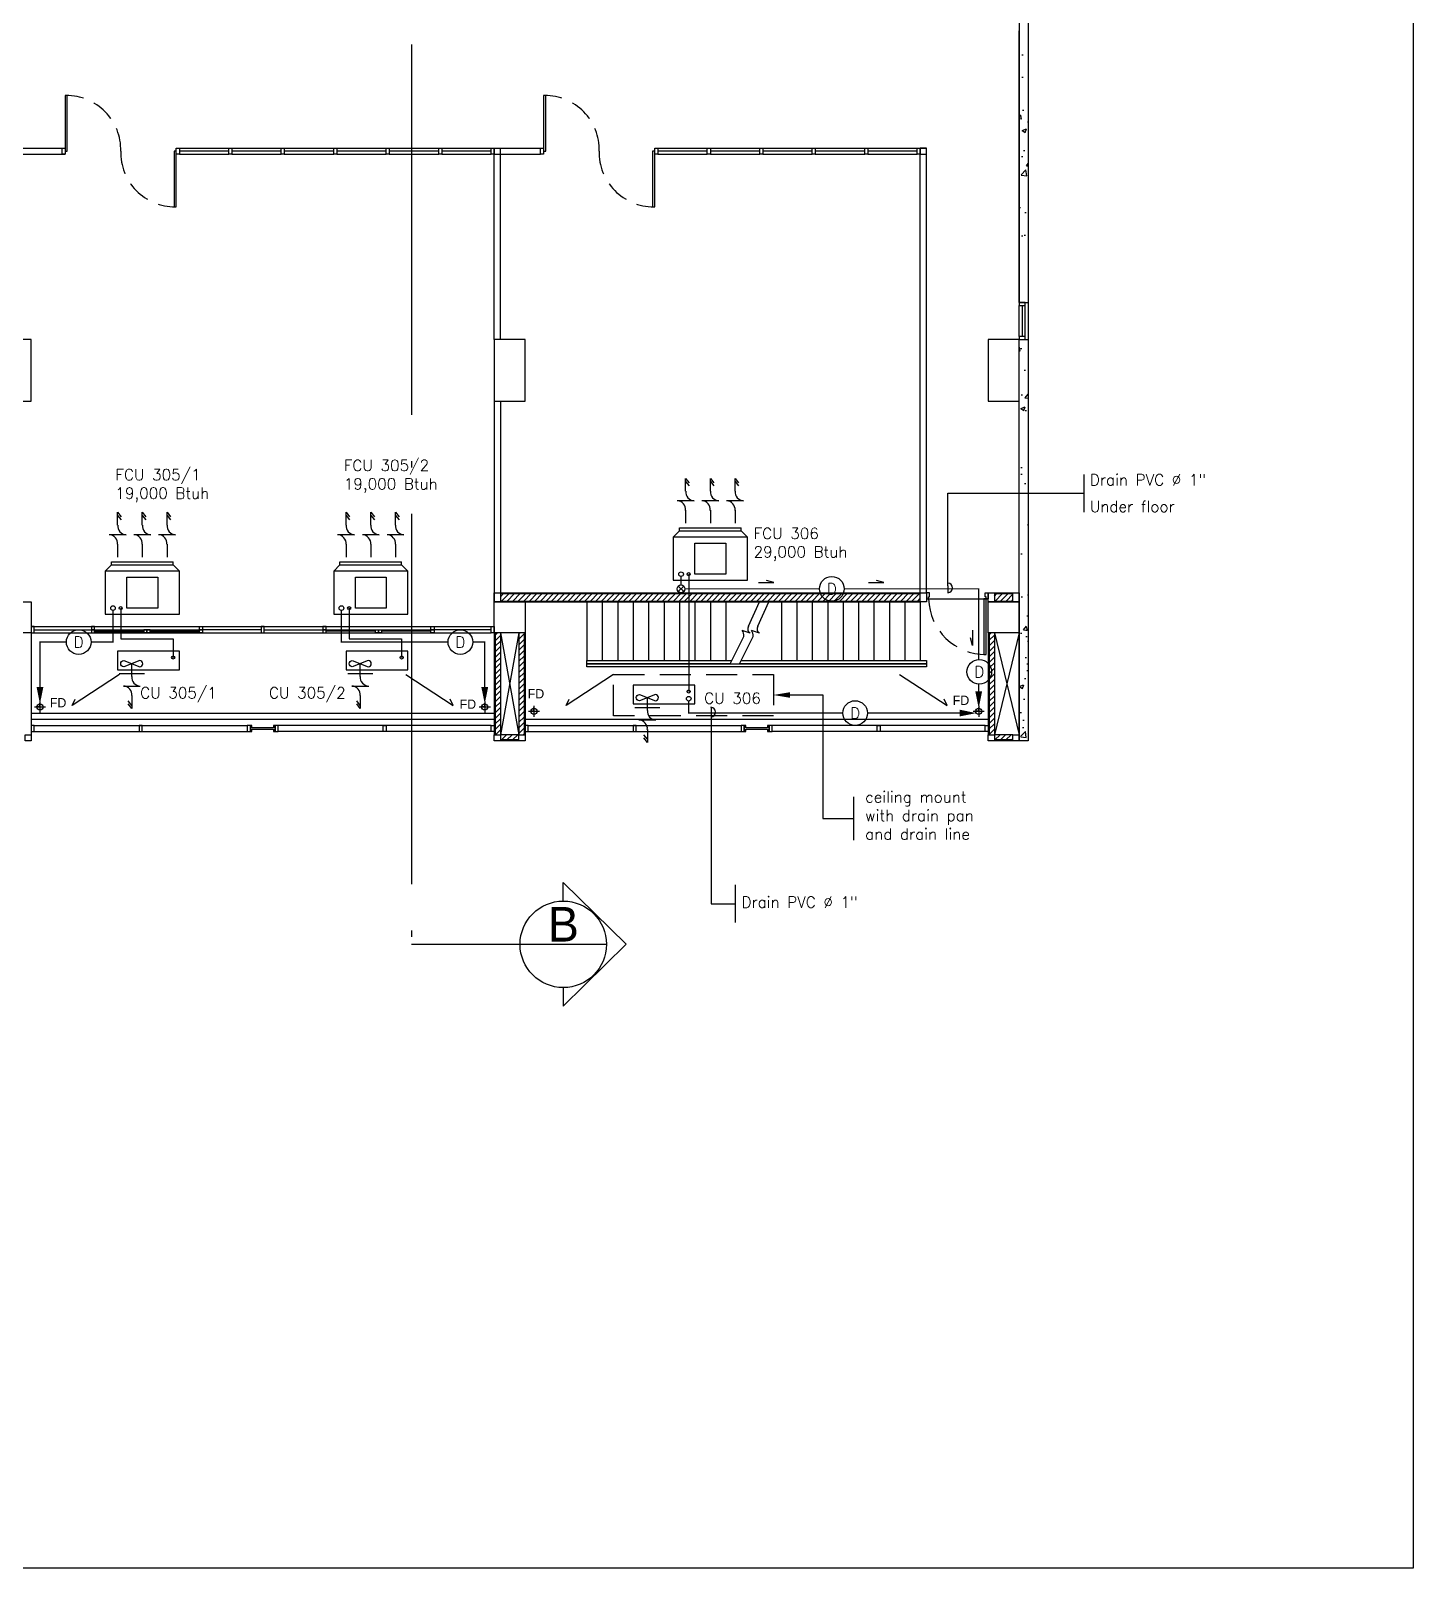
# Model space of a CAD drawing. Header units: millimetres. Extents: x -398 to 816, y -1 to 208.
# Drawn here: x 429.16 to 451.55, y 0 to 24.9 of the extents above; entities that cross this region are included whole.
import ezdxf
from ezdxf.enums import TextEntityAlignment as Align

# ---------------------------------------------------------------- set-up
doc = ezdxf.new("R2010")
doc.units = ezdxf.units.MM
doc.linetypes.add('ACAD_ISO04W100', pattern=[30, 24, -3, 0, -3])
doc.linetypes.add('DASHED', pattern=[0.75, 0.5, -0.25])
for name, color, linetype in [('AA_Column', 5, 'Continuous'), ('AA_Door', 3, 'Continuous'), ('AA_FD', 6, 'Continuous'), ('AA_Floor', 31, 'Continuous'), ('AA_Hatch', 8, 'Continuous'), ('AA_Wall', 1, 'Continuous'), ('AA_Window', 4, 'Continuous'), ('AC DRAIN', 240, 'Continuous'), ('AC FCU', 221, 'Continuous'), ('AC LINE', 171, 'Continuous')]:
    doc.layers.add(name, color=color, linetype=linetype)
doc.styles.add('Romans', font='romans.shx')
doc.styles.add('style2', font='vit-s.shx', dxfattribs={"height": 3.2})
pattern_1 = [(45, (-498.769, -475.90679), (-0.0449012806, 0.0449012806), [])]

# ---------------------------------------------------------------- blocks, each defined once
blk = doc.blocks.new('door_90')
at = {"layer": 'AA_Door', "color": 9}
blk.add_lwpolyline([(0.07, 0.1), (0.07, 1), (0.035, 1), (0.035, 0.1)], close=True, dxfattribs=at)
for points in [[(0, 0), (0, 0.1), (0.035, 0.1), (0.035, 0.065), (0.05, 0.065), (0.05, 0), (0, 0)], [(1, 0), (1, 0.1), (0.965, 0.1), (0.965, 0.065), (0.95, 0.065), (0.95, 0), (1, 0)]]:
    blk.add_lwpolyline(points, dxfattribs=at)
at = {"layer": 'AA_Door', "color": 9, "linetype": 'DASHED', "ltscale": 0.75}
blk.add_arc((0.043, 0.077), 0.923, 1.5795, 90.5293, dxfattribs=at)
blk = doc.blocks.new('door_180s')
at = {"layer": 'AA_Door', "color": 9}
for points in [[(-0.1, 1.9), (0, 1.9), (0, 1.85), (-0.1, 1.85)], [(-0.05, 1.815), (0.85, 1.815), (0.85, 1.85), (-0.05, 1.85)], [(-0.05, 0.085), (-0.95, 0.085), (-0.95, 0.05), (-0.05, 0.05)], [(-0.1, 0.05), (0, 0.05), (0, 0), (-0.1, 0)]]:
    blk.add_lwpolyline(points, close=True, dxfattribs=at)
at = {"layer": 'AA_Door', "color": 9, "linetype": 'DASHED', "ltscale": 0.75}
for centre, start, end in [((-0.027, 1.826), 268.4655, 0.5022), ((-0.073, 0.074), 88.4655, 180.5022)]:
    blk.add_arc(centre, 0.877, start, end, dxfattribs=at)
blk = doc.blocks.new('AC')
at = {"layer": 'AC FCU', "color": 8}
for p, q in [((-0.4, 1.651), (-0.342, 1.578)), ((-0.4, 1.444), (-0.4, 1.651)), ((-0.4, 1.601), (-0.342, 1.528)), ((0, 1.444), (0, 1.651)), ((0, 1.651), (0.058, 1.578)), ((0, 1.601), (0.058, 1.528)), ((0.4, 1.651), (0.458, 1.578)), ((0.4, 1.444), (0.4, 1.651)), ((0.4, 1.601), (0.458, 1.528)), ((-0.264, 1.289), (-0.536, 1.289)), ((0.136, 1.289), (-0.136, 1.289)), ((0.536, 1.289), (0.264, 1.289)), ((-0.4, 1.134), (-0.4, 0.926)), ((0, 1.134), (0, 0.926)), ((0.4, 1.134), (0.4, 0.926))]:
    blk.add_line(p, q, dxfattribs=at)
at = {"layer": 'AC FCU'}
for p, q in [((-0.5, 0.8), (-0.6, 0.7)), ((-0.5, 0.8), (-0.5, 0.85)), ((-0.5, 0.85), (0.5, 0.85)), ((-0.5, 0.8), (0.5, 0.8)), ((0.5, 0.8), (0.5, 0.85)), ((0.5, 0.8), (0.6, 0.7))]:
    blk.add_line(p, q, dxfattribs=at)
blk.add_lwpolyline([(-0.6, 0), (0.6, 0), (0.6, 0.7), (-0.6, 0.7)], close=True, dxfattribs=at)
at = {"layer": 'AC FCU', "color": 8}
blk.add_lwpolyline([(-0.25, 0.1), (-0.25, 0.6), (0.25, 0.6), (0.25, 0.1)], close=True, dxfattribs=at)
at = {"layer": 'AC FCU'}
blk.add_circle((-0.35, 0.1), 0.025, dxfattribs=at)
at = {"layer": 'AC FCU', "color": 8}
for centre, start, end in [((-0.54, 1.148), 353.9498, 88.5513), ((-0.26, 1.429), 173.9498, 268.5513), ((-0.14, 1.148), 353.9498, 88.5513), ((0.14, 1.429), 173.9498, 268.5513), ((0.26, 1.148), 353.9498, 88.5513), ((0.54, 1.429), 173.9498, 268.5513)]:
    blk.add_arc(centre, 0.14, start, end, dxfattribs=at)
blk = doc.blocks.new('ACC1')
at = {"layer": 'AC FCU'}
for p, q in [((0, 0.5), (-0.3, 0.5)), ((-0.3, 0.5), (-0.3, -0.5)), ((0, -0.5), (0, 0.5)), ((-0.3, -0.5), (0, -0.5))]:
    blk.add_line(p, q, dxfattribs=at)
at = {"layer": 'AC FCU', "color": 8}
for p, q in [((-0.925, 0.27), (-0.852, 0.328)), ((-0.718, 0.27), (-0.925, 0.27)), ((-0.875, 0.27), (-0.802, 0.328)), ((-0.562, 0.407), (-0.562, 0.134)), ((-0.407, 0.27), (-0.2, 0.27)), ((-0.36, 0.474), (-0.36, 0.067))]:
    blk.add_line(p, q, dxfattribs=at)
at = {"layer": 'AC FCU'}
blk.add_lwpolyline([(-0.25, 0.4, -1), (-0.15, 0.4), (-0.25, 0.141, 1), (-0.15, 0.141), (-0.25, 0.4)], format="xyb", dxfattribs=at)
blk.add_circle((-0.1, -0.4), 0.025, dxfattribs=at)
at = {"layer": 'AC FCU', "color": 8}
for centre, start, end in [((-0.703, 0.41), 263.9498, 358.5513), ((-0.422, 0.131), 83.9498, 178.5513)]:
    blk.add_arc(centre, 0.14, start, end, dxfattribs=at)
blk = doc.blocks.new('DOWN')
at = {"layer": 'AC DRAIN'}
for p, q in [((-0.044, -0.044), (0.044, 0.044)), ((0.044, -0.044), (-0.044, 0.044))]:
    blk.add_line(p, q, dxfattribs=at)
blk.add_circle((0, 0), 0.0625, dxfattribs=at)
blk = doc.blocks.new('POINT_Drain')
at = {"layer": 'Defpoints'}
blk.add_circle((0, 0), 0.2, dxfattribs=at)
at = {"layer": 'AC DRAIN', "insert": (0, 0), "char_height": 0.18, "width": 0.25231, "attachment_point": 5, "style": 'Romans'}
blk.add_mtext('D', dxfattribs=at)

msp = doc.modelspace()

# ---------------------------------------------------------------- hatches: boundary and pattern name
at = {"layer": 'AA_Hatch'}
h = msp.add_hatch(dxfattribs=at)
h.set_pattern_fill('AR-CONC', color=9, scale=0.004, style=0)
h.set_pattern_definition([(50, (-498.769, -475.9068), (0.72873868, -0.06375634), [0.0762, -0.8382]), (355, (-498.769, -475.9068), (-0.1409713, 0.76422657), [0.06096, -0.67056]), (100.451, (-498.7083, -475.9121), (0.58777, 0.70046675), [0.06476, -0.71236]), (46.1842, (-498.769, -475.7036), (1.0843162, -0.1681693), [0.1143, -1.2573]), (96.6356, (-498.6786, -475.7176), (0.9496169, 0.9897022), [0.09714, -1.06854]), (351.184, (-498.769, -475.7036), (0.9496184, 0.9897005), [0.09144, -1.00584]), (21, (-498.6674, -475.7544), (0.60645952, -0.40906207), [0.0762, -0.8382]), (326, (-498.6674, -475.7544), (0.2472081, 0.73675186), [0.06096, -0.67056]), (71.4514, (-498.61686, -475.7885), (0.85366596, 0.32769143), [0.06476, -0.71236]), (37.5, (-498.769, -475.9068), (0.01235441, 0.338220155), [0, -0.662432, 0, -0.68072, 0, -0.6731]), (7.5, (-498.769, -475.9068), (0.26727865, 0.4007223), [0, -0.388112, 0, -0.647192, 0, -0.25654]), (327.5, (-498.99557, -475.9068), (0.54236238, -0.022914976), [0, -0.254, 0, -0.79248, 0, -1.05156]), (317.5, (-499.09717, -475.9068), (0.59251673, 0.10170596), [0, -0.3302, 0, -0.526288, 0, -0.74676])])
h.paths.add_polyline_path([(445.316, 25.899), (445.166, 25.899), (445.166, 20.499), (445.316, 20.499)])
h.paths.add_polyline_path([(445.316, 20.099), (445.166, 20.099), (445.166, 13.399), (445.316, 13.399)])
h = msp.add_hatch(dxfattribs=at)
h.set_pattern_fill('ANSI31', color=9, scale=0.02, style=0)
h.set_pattern_definition(pattern_1)
h.paths.add_polyline_path([(443.566, 15.664), (443.566, 15.784), (436.766, 15.784), (436.766, 15.664)])
h.paths.add_polyline_path([(440.118, 14.681), (440.118, 15.736), (440.493, 15.736), (440.493, 14.681)], flags=9)
h = msp.add_hatch(dxfattribs=at)
h.set_pattern_fill('ANSI31', color=9, scale=0.02, style=0)
h.set_pattern_definition(pattern_1)
h.paths.add_polyline_path([(444.766, 15.784), (444.766, 15.664), (445.066, 15.664), (445.066, 15.784)])
h = msp.add_hatch(dxfattribs=at)
h.set_pattern_fill('ANSI31', color=9, scale=0.02, style=0)
h.set_pattern_definition(pattern_1)
h.paths.add_polyline_path([(436.766, 15.149), (436.681, 15.149), (436.681, 13.499), (436.766, 13.499)])
h.paths.add_polyline_path([(437.151, 15.149), (437.066, 15.149), (437.066, 13.499), (437.151, 13.499)])
h.paths.add_polyline_path([(437.066, 13.414), (437.066, 13.499), (436.766, 13.499), (436.766, 13.414)])
h = msp.add_hatch(dxfattribs=at)
h.set_pattern_fill('ANSI31', color=9, scale=0.02, style=0)
h.set_pattern_definition(pattern_1)
h.paths.add_polyline_path([(444.766, 15.149), (444.681, 15.149), (444.681, 13.499), (444.766, 13.499)])
h.paths.add_polyline_path([(444.766, 13.499), (444.766, 13.414), (445.066, 13.414), (445.066, 13.499)])

# ---------------------------------------------------------------- linework, layer by layer
at = {"layer": 'AA_Column', "color": 9}
for points in [[(428.666, 18.899), (429.166, 18.899), (429.166, 19.899), (428.666, 19.899)], [(436.666, 18.899), (437.166, 18.899), (437.166, 19.899), (436.666, 19.899)], [(444.666, 18.899), (445.166, 18.899), (445.166, 19.899), (444.666, 19.899)], [(428.666, 15.649), (429.166, 15.649), (429.166, 15.149), (428.666, 15.149)], [(436.666, 15.649), (437.166, 15.649), (437.166, 15.149), (436.666, 15.149)], [(444.666, 15.649), (445.166, 15.649), (445.166, 15.149), (444.666, 15.149)]]:
    msp.add_lwpolyline(points, close=True, dxfattribs=at)
at = {"layer": 'AA_FD', "color": 6}
for p, q in [((430.598, 14.476), (429.831, 13.972)), ((435.232, 14.476), (435.999, 13.972)), ((438.598, 14.476), (437.831, 13.972)), ((443.232, 14.476), (443.999, 13.972)), ((429.221, 13.949), (429.399, 13.949)), ((429.308, 13.949), (429.246, 13.949)), ((429.308, 14.035), (429.308, 13.857)), ((429.308, 13.949), (429.308, 14.01)), ((429.831, 13.972), (429.878, 14.073)), ((435.999, 13.972), (435.952, 14.073)), ((436.424, 13.949), (436.603, 13.949)), ((436.512, 13.949), (436.449, 13.949)), ((436.512, 14.035), (436.512, 13.857)), ((436.512, 13.949), (436.512, 14.01)), ((437.308, 13.965), (437.308, 13.787)), ((437.831, 13.972), (437.878, 14.073)), ((443.999, 13.972), (443.952, 14.073)), ((444.512, 13.965), (444.512, 13.787)), ((437.221, 13.879), (437.399, 13.879)), ((437.308, 13.879), (437.246, 13.879)), ((437.308, 13.879), (437.308, 13.94)), ((444.424, 13.879), (444.603, 13.879)), ((444.512, 13.879), (444.449, 13.879)), ((444.512, 13.879), (444.512, 13.94))]:
    msp.add_line(p, q, dxfattribs=at)
for centre in [(429.308, 13.949), (436.512, 13.949), (437.308, 13.879), (444.512, 13.879)]:
    msp.add_circle(centre, 0.05, dxfattribs=at)
at = {"layer": 'AA_Floor', "color": 9}
for p, q in [((443.666, 15.699), (444.666, 15.699)), ((438.166, 15.649), (438.166, 15.599)), ((438.166, 15.649), (438.166, 14.699)), ((438.416, 15.649), (438.416, 14.699)), ((438.666, 15.649), (438.666, 14.699)), ((438.916, 15.649), (438.916, 14.699)), ((439.166, 15.649), (439.166, 14.699)), ((439.416, 15.649), (439.416, 14.699)), ((439.666, 15.649), (439.666, 14.699)), ((439.916, 15.649), (439.916, 14.699)), ((440.166, 15.649), (440.166, 14.699)), ((440.416, 15.649), (440.416, 14.699)), ((441.316, 15.649), (441.316, 14.699)), ((441.566, 15.649), (441.566, 14.699)), ((441.816, 15.649), (441.816, 14.699)), ((442.066, 15.649), (442.066, 14.699)), ((442.316, 15.649), (442.316, 14.699)), ((442.566, 15.649), (442.566, 14.699)), ((442.816, 15.649), (442.816, 14.699)), ((443.066, 15.649), (443.066, 14.699)), ((443.316, 15.649), (443.316, 14.699)), ((443.566, 15.649), (443.566, 14.699)), ((429.166, 13.849), (436.666, 13.849)), ((429.166, 13.749), (436.666, 13.749)), ((437.166, 13.749), (444.666, 13.749))]:
    msp.add_line(p, q, dxfattribs=at)
for points in [[(440.489, 14.649), (438.166, 14.649), (438.166, 14.699), (440.514, 14.699)], [(440.665, 14.699), (443.666, 14.699), (443.666, 14.649), (440.64, 14.649)]]:
    msp.add_lwpolyline(points, dxfattribs=at)
at = {"layer": 'AA_Wall', "color": 9}
for p, q in [((445.166, 25.899), (445.166, 20.499)), ((445.316, 25.899), (445.316, 20.499)), ((445.166, 20.499), (445.166, 24.899)), ((428.166, 22.999), (429.716, 22.999)), ((436.666, 19.899), (436.666, 22.999)), ((436.666, 22.999), (437.416, 22.999)), ((436.766, 19.899), (436.766, 22.999)), ((443.666, 22.999), (443.566, 22.999)), ((443.566, 22.999), (443.666, 22.999)), ((443.566, 15.799), (443.566, 22.999)), ((443.666, 15.799), (443.666, 22.999)), ((428.166, 22.899), (429.716, 22.899)), ((436.666, 22.899), (437.166, 22.899)), ((436.766, 22.899), (437.416, 22.899)), ((443.566, 22.899), (443.666, 22.899)), ((445.166, 20.499), (445.316, 20.499)), ((445.316, 20.499), (445.316, 19.899)), ((445.166, 19.899), (445.316, 19.899)), ((445.166, 13.399), (445.166, 19.899)), ((445.316, 19.899), (445.316, 13.399)), ((436.666, 18.899), (436.666, 15.649)), ((436.766, 18.899), (436.766, 15.649)), ((436.666, 15.799), (443.566, 15.799)), ((436.766, 15.784), (443.566, 15.784)), ((444.766, 15.799), (445.066, 15.799)), ((444.766, 15.799), (445.166, 15.799)), ((444.766, 15.784), (445.066, 15.784)), ((436.666, 15.649), (443.566, 15.649)), ((436.666, 15.649), (443.566, 15.649)), ((436.766, 15.664), (443.566, 15.664)), ((440.786, 15.256), (440.962, 15.649)), ((440.937, 15.256), (441.113, 15.649)), ((444.766, 15.664), (445.066, 15.664)), ((444.766, 15.649), (445.166, 15.649)), ((440.811, 15.141), (440.679, 15.189)), ((440.962, 15.141), (440.83, 15.189)), ((429.166, 15.149), (429.166, 13.499)), ((436.666, 15.149), (436.666, 13.499)), ((436.681, 15.149), (436.681, 13.499)), ((436.766, 15.149), (436.766, 13.499)), ((437.066, 15.149), (436.766, 13.499)), ((436.766, 15.149), (437.066, 13.499)), ((437.066, 15.149), (437.066, 13.499)), ((437.151, 15.149), (437.151, 13.499)), ((437.166, 15.149), (437.166, 13.499)), ((440.489, 14.649), (440.71, 15.087)), ((440.64, 14.649), (440.861, 15.087)), ((444.666, 15.149), (444.666, 13.499)), ((444.681, 15.149), (444.681, 13.499)), ((444.766, 15.149), (445.166, 13.499)), ((445.166, 15.149), (444.766, 13.499)), ((444.766, 15.149), (444.766, 13.499)), ((445.166, 15.149), (445.166, 13.499)), ((444.666, 14.699), (444.666, 14.649)), ((444.666, 14.149), (444.666, 14.099)), ((429.216, 13.649), (432.666, 13.649)), ((429.216, 13.549), (432.666, 13.549)), ((430.966, 13.549), (430.966, 13.649)), ((436.616, 13.649), (433.166, 13.649)), ((436.616, 13.549), (433.166, 13.549)), ((434.866, 13.549), (434.866, 13.649)), ((437.066, 13.499), (436.766, 13.499)), ((437.216, 13.649), (440.666, 13.649)), ((437.216, 13.549), (440.666, 13.549)), ((438.966, 13.549), (438.966, 13.649)), ((444.616, 13.649), (441.166, 13.649)), ((444.616, 13.549), (441.166, 13.549)), ((442.866, 13.549), (442.866, 13.649)), ((445.066, 13.499), (444.766, 13.499)), ((437.066, 13.414), (436.766, 13.414)), ((437.066, 13.399), (436.766, 13.399)), ((445.066, 13.414), (444.766, 13.414)), ((445.066, 13.399), (444.766, 13.399)), ((445.316, 13.399), (445.166, 13.399))]:
    msp.add_line(p, q, dxfattribs=at)
for points in [[(436.666, 15.799), (436.766, 15.799), (436.766, 15.649), (436.666, 15.649)], [(443.566, 15.799), (443.666, 15.799), (443.666, 15.649), (443.566, 15.649)], [(444.666, 15.799), (444.766, 15.799), (444.766, 15.649), (444.666, 15.649)], [(445.066, 15.799), (445.166, 15.799), (445.166, 15.649), (445.066, 15.649)], [(443.666, 14.599), (438.166, 14.599), (438.166, 14.649), (443.666, 14.649)], [(429.166, 13.399), (429.066, 13.399), (429.066, 13.499), (429.166, 13.499)], [(436.766, 13.399), (436.666, 13.399), (436.666, 13.499), (436.766, 13.499)], [(436.666, 13.499), (436.766, 13.499), (436.766, 13.399), (436.666, 13.399)], [(437.166, 13.399), (437.066, 13.399), (437.066, 13.499), (437.166, 13.499)], [(444.666, 13.499), (444.766, 13.499), (444.766, 13.399), (444.666, 13.399)], [(444.766, 13.399), (444.666, 13.399), (444.666, 13.499), (444.766, 13.499)], [(445.166, 13.399), (445.066, 13.399), (445.066, 13.499), (445.166, 13.499)]]:
    msp.add_lwpolyline(points, close=True, dxfattribs=at)
for centre, radius, start, end in [((440.583, 15.104), 0.128, 352.3033, 41.477), ((440.853, 15.211), 0.0814, 146.1564, 238.4357), ((440.734, 15.104), 0.128, 352.3033, 41.477), ((441.005, 15.211), 0.0814, 146.1564, 238.4357)]:
    msp.add_arc(centre, radius, start, end, dxfattribs=at)
at = {"layer": 'AA_Window', "color": 9}
for p, q in [((431.566, 22.999), (432.366, 22.999)), ((432.366, 22.949), (431.566, 22.949)), ((432.416, 22.999), (433.216, 22.999)), ((433.216, 22.949), (432.416, 22.949)), ((433.266, 22.999), (434.066, 22.999)), ((434.066, 22.949), (433.266, 22.949)), ((434.116, 22.999), (434.916, 22.999)), ((434.916, 22.949), (434.116, 22.949)), ((434.966, 22.999), (435.766, 22.999)), ((435.766, 22.949), (434.966, 22.949)), ((435.816, 22.999), (436.616, 22.999)), ((436.616, 22.949), (435.816, 22.949)), ((439.316, 22.999), (440.116, 22.999)), ((440.116, 22.949), (439.316, 22.949)), ((440.166, 22.999), (440.966, 22.999)), ((440.966, 22.949), (440.166, 22.949)), ((441.016, 22.999), (441.816, 22.999)), ((441.816, 22.949), (441.016, 22.949)), ((441.866, 22.999), (442.666, 22.999)), ((442.666, 22.949), (441.866, 22.949)), ((442.716, 22.999), (443.516, 22.999)), ((443.516, 22.949), (442.716, 22.949)), ((431.566, 22.899), (432.366, 22.899)), ((432.416, 22.899), (433.216, 22.899)), ((433.266, 22.899), (434.066, 22.899)), ((434.116, 22.899), (434.916, 22.899)), ((434.966, 22.899), (435.766, 22.899)), ((435.816, 22.899), (436.616, 22.899)), ((439.316, 22.899), (440.116, 22.899)), ((440.166, 22.899), (440.966, 22.899)), ((441.016, 22.899), (441.816, 22.899)), ((441.866, 22.899), (442.666, 22.899)), ((442.716, 22.899), (443.516, 22.899)), ((445.166, 19.949), (445.166, 20.449)), ((445.216, 20.449), (445.216, 19.949)), ((445.266, 19.949), (445.266, 20.449)), ((429.166, 15.249), (436.666, 15.249)), ((429.216, 15.199), (430.141, 15.199)), ((430.191, 15.199), (431.016, 15.199)), ((431.016, 15.199), (431.891, 15.199)), ((431.041, 15.149), (431.041, 15.199)), ((432.891, 15.199), (431.941, 15.199)), ((432.941, 15.199), (433.891, 15.199)), ((433.941, 15.199), (435.641, 15.199)), ((434.791, 15.149), (434.791, 15.199)), ((436.616, 15.199), (435.691, 15.199)), ((429.166, 15.149), (436.616, 15.149)), ((430.191, 15.174), (430.991, 15.174)), ((431.891, 15.149), (430.191, 15.149)), ((431.091, 15.174), (431.891, 15.174)), ((434.741, 15.174), (433.941, 15.174)), ((433.941, 15.149), (435.641, 15.149)), ((435.641, 15.174), (434.841, 15.174))]:
    msp.add_line(p, q, dxfattribs=at)
for points in [[(431.566, 22.999), (431.566, 22.899), (431.516, 22.899), (431.516, 22.999)], [(432.416, 22.999), (432.416, 22.899), (432.366, 22.899), (432.366, 22.999)], [(433.266, 22.999), (433.266, 22.899), (433.216, 22.899), (433.216, 22.999)], [(434.116, 22.999), (434.116, 22.899), (434.066, 22.899), (434.066, 22.999)], [(434.966, 22.999), (434.966, 22.899), (434.916, 22.899), (434.916, 22.999)], [(435.816, 22.999), (435.816, 22.899), (435.766, 22.899), (435.766, 22.999)], [(436.666, 22.999), (436.666, 22.899), (436.616, 22.899), (436.616, 22.999)], [(439.316, 22.999), (439.316, 22.899), (439.266, 22.899), (439.266, 22.999)], [(440.166, 22.999), (440.166, 22.899), (440.116, 22.899), (440.116, 22.999)], [(441.016, 22.999), (441.016, 22.899), (440.966, 22.899), (440.966, 22.999)], [(441.866, 22.999), (441.866, 22.899), (441.816, 22.899), (441.816, 22.999)], [(442.716, 22.999), (442.716, 22.899), (442.666, 22.899), (442.666, 22.999)], [(443.566, 22.999), (443.566, 22.899), (443.516, 22.899), (443.516, 22.999)], [(445.266, 20.499), (445.166, 20.499), (445.166, 20.449), (445.266, 20.449)], [(445.266, 19.949), (445.166, 19.949), (445.166, 19.899), (445.266, 19.899)], [(429.166, 15.249), (429.166, 15.149), (429.216, 15.149), (429.216, 15.249)], [(430.141, 15.249), (430.141, 15.199), (430.191, 15.199), (430.191, 15.249)], [(430.141, 15.199), (430.141, 15.149), (430.191, 15.149), (430.191, 15.199)], [(430.991, 15.199), (430.991, 15.149), (431.041, 15.149), (431.041, 15.199)], [(431.041, 15.199), (431.041, 15.149), (431.091, 15.149), (431.091, 15.199)], [(431.941, 15.249), (431.941, 15.199), (431.891, 15.199), (431.891, 15.249)], [(431.941, 15.199), (431.941, 15.149), (431.891, 15.149), (431.891, 15.199)], [(432.891, 15.249), (432.891, 15.149), (432.941, 15.149), (432.941, 15.249)], [(433.891, 15.249), (433.891, 15.199), (433.941, 15.199), (433.941, 15.249)], [(433.891, 15.199), (433.891, 15.149), (433.941, 15.149), (433.941, 15.199)], [(434.791, 15.199), (434.791, 15.149), (434.741, 15.149), (434.741, 15.199)], [(434.841, 15.199), (434.841, 15.149), (434.791, 15.149), (434.791, 15.199)], [(435.691, 15.249), (435.691, 15.199), (435.641, 15.199), (435.641, 15.249)], [(435.691, 15.199), (435.691, 15.149), (435.641, 15.149), (435.641, 15.199)], [(436.666, 15.249), (436.666, 15.149), (436.616, 15.149), (436.616, 15.249)], [(436.666, 15.249), (436.666, 15.149), (436.616, 15.149), (436.616, 15.249)], [(429.166, 13.649), (429.166, 13.549), (429.216, 13.549), (429.216, 13.649)], [(430.916, 13.649), (430.916, 13.549), (430.966, 13.549), (430.966, 13.649)], [(432.666, 13.649), (432.666, 13.549), (432.716, 13.549), (432.716, 13.649)], [(432.716, 13.649), (432.716, 13.549), (432.741, 13.549), (432.741, 13.586), (433.091, 13.586), (433.091, 13.549), (433.116, 13.549), (433.116, 13.649), (433.091, 13.649), (433.091, 13.611), (432.741, 13.611), (432.741, 13.649)], [(433.116, 13.649), (433.116, 13.549), (433.166, 13.549), (433.166, 13.649)], [(434.916, 13.649), (434.916, 13.549), (434.866, 13.549), (434.866, 13.649)], [(436.666, 13.649), (436.666, 13.549), (436.616, 13.549), (436.616, 13.649)], [(437.166, 13.649), (437.166, 13.549), (437.216, 13.549), (437.216, 13.649)], [(438.916, 13.649), (438.916, 13.549), (438.966, 13.549), (438.966, 13.649)], [(440.666, 13.649), (440.666, 13.549), (440.716, 13.549), (440.716, 13.649)], [(440.716, 13.649), (440.716, 13.549), (440.741, 13.549), (440.741, 13.586), (441.091, 13.586), (441.091, 13.549), (441.116, 13.549), (441.116, 13.649), (441.091, 13.649), (441.091, 13.611), (440.741, 13.611), (440.741, 13.649)], [(441.116, 13.649), (441.116, 13.549), (441.166, 13.549), (441.166, 13.649)], [(442.916, 13.649), (442.916, 13.549), (442.866, 13.549), (442.866, 13.649)], [(444.666, 13.649), (444.666, 13.549), (444.616, 13.549), (444.616, 13.649)]]:
    msp.add_lwpolyline(points, close=True, dxfattribs=at)
at = {"layer": 'AC DRAIN', "color": 2}
for p, q in [((446.213, 17.712), (446.213, 17.105)), ((444.013, 15.909), (444.013, 17.409)), ((444.013, 17.409), (446.213, 17.409)), ((444.013, 15.909), (444.013, 15.802)), ((440.177, 13.943), (440.177, 10.762)), ((440.57, 11.065), (440.57, 10.458)), ((440.177, 10.762), (440.57, 10.762))]:
    msp.add_line(p, q, dxfattribs=at)
at = {"layer": 'AC DRAIN', "color": 1}
for p, q in [((440.946, 15.961), (441.194, 15.961)), ((441.194, 15.961), (441.073, 15.994)), ((442.729, 15.961), (442.977, 15.961)), ((442.977, 15.961), (442.856, 15.994)), ((444.412, 15.193), (444.412, 14.946)), ((444.412, 14.946), (444.379, 15.066))]:
    msp.add_line(p, q, dxfattribs=at)
at = {"layer": 'AC DRAIN', "const_width": 0.02}
for points in [[(439.691, 16.061), (439.691, 15.924)], [(430.491, 15.511), (430.491, 14.999), (430.136, 14.999)], [(434.191, 15.511), (434.191, 14.999), (435.918, 14.999)], [(429.736, 14.999), (429.308, 14.999), (429.308, 14.269)], [(436.318, 14.999), (436.512, 14.999), (436.512, 14.269)], [(439.816, 14.045), (439.816, 13.849), (442.311, 13.849)], [(442.711, 13.849), (444.202, 13.849)]]:
    msp.add_lwpolyline(points, dxfattribs=at)
at = {"layer": 'AC DRAIN', "linetype": 'DASHED', "const_width": 0.02}
for points in [[(439.754, 15.861), (441.933, 15.861)], [(442.333, 15.861), (444.512, 15.861), (444.512, 14.717)], [(444.512, 14.317), (444.512, 14.199)]]:
    msp.add_lwpolyline(points, dxfattribs=at)
at = {"layer": 'AC DRAIN'}
for centre in [(439.691, 16.099), (430.491, 15.549), (434.191, 15.549), (439.816, 14.082)]:
    msp.add_circle(centre, 0.0375, dxfattribs=at)
at = {"layer": 'AC DRAIN', "color": 2}
for centre in [(444.01, 15.877), (440.173, 13.865)]:
    msp.add_arc(centre, 0.0782, 272.2809, 87.7191, dxfattribs=at)
at = {"layer": 'AC DRAIN'}
for points in [[(429.363, 14.269), (429.308, 13.999), (429.253, 14.269)], [(436.567, 14.269), (436.512, 13.999), (436.457, 14.269)], [(444.567, 14.199), (444.512, 13.929), (444.457, 14.199)], [(444.202, 13.904), (444.472, 13.849), (444.202, 13.794)]]:
    msp.add_solid(points, dxfattribs=at)
at = {"layer": 'AC FCU', "color": 5, "linetype": 'ACAD_ISO04W100', "ltscale": 0.25}
msp.add_line((435.323, 47.477), (435.323, 10.104), dxfattribs=at)
at = {"layer": 'AC FCU', "color": 2}
for p, q in [((441.457, 14.142), (441.987, 14.142)), ((441.987, 14.142), (441.987, 12.142)), ((441.987, 12.142), (442.487, 12.142))]:
    msp.add_line(p, q, dxfattribs=at)
at = {"layer": 'AC FCU', "color": 5}
for p, q in [((437.784, 10.804), (437.784, 11.104)), ((437.784, 10.804), (437.784, 11.104)), ((438.802, 10.104), (437.784, 11.104)), ((435.323, 10.104), (438.484, 10.104)), ((438.802, 10.104), (437.784, 9.104)), ((437.784, 9.404), (437.784, 9.104))]:
    msp.add_line(p, q, dxfattribs=at)
at = {"layer": 'AC FCU', "color": 8}
msp.add_lwpolyline([(374.11, 56.078), (451.55, 56.078), (451.55, 0), (374.11, 0)], close=True, dxfattribs=at)
at = {"layer": 'AC FCU', "color": 2, "linetype": 'DASHED'}
msp.add_lwpolyline([(438.598, 14.476), (441.187, 14.476), (441.187, 13.807), (438.598, 13.807)], close=True, dxfattribs=at)
at = {"layer": 'AC FCU', "color": 5}
msp.add_circle((437.784, 10.104), 0.7, dxfattribs=at)
at = {"layer": 'AC FCU', "color": 2}
msp.add_solid([(441.457, 14.097), (441.187, 14.142), (441.457, 14.187)], dxfattribs=at)
at = {"layer": 'AC LINE'}
for p, q in [((439.816, 16.099), (439.816, 14.199)), ((430.616, 15.549), (430.616, 15.049)), ((434.316, 15.549), (434.316, 15.049)), ((430.616, 15.049), (431.466, 15.049)), ((431.466, 15.049), (431.466, 14.749)), ((434.316, 15.049), (435.166, 15.049)), ((435.166, 15.049), (435.166, 14.749))]:
    msp.add_line(p, q, dxfattribs=at)
at = {"layer": 'AC LINE', "color": 2}
msp.add_line((442.487, 12.492), (442.487, 11.792), dxfattribs=at)

# ---------------------------------------------------------------- block references
at = {"layer": 'AA_Wall', "color": 9}
for name, p, rotation in [('door_180s', (431.566, 22.999), 90), ('door_180s', (439.316, 22.999), 90), ('door_90', (444.666, 15.799), 180)]:
    msp.add_blockref(name, p, dxfattribs=dict(at, rotation=rotation))
at = {"layer": 'AC DRAIN', "color": 9}
for p in [(442.133, 15.861), (429.936, 14.999), (436.118, 14.999), (444.521, 14.517), (442.511, 13.849)]:
    msp.add_blockref('POINT_Drain', p, dxfattribs=at)
at = {"layer": 'AC DRAIN'}
msp.add_blockref('DOWN', (439.691, 15.861), dxfattribs=at)
at = {"layer": 'AC FCU'}
for p in [(440.166, 15.999), (430.966, 15.449), (434.666, 15.449)]:
    msp.add_blockref('AC', p, dxfattribs=at)
at = {"layer": 'AC FCU', "rotation": 90}
for p in [(431.066, 14.849), (434.766, 14.849), (439.416, 14.299)]:
    msp.add_blockref('ACC1', p, dxfattribs=at)

# ---------------------------------------------------------------- texts
at = {"layer": 'AA_FD', "color": 2, "style": 'style2'}
for p in [(437.208, 14.087), (429.468, 13.942), (436.105, 13.918), (444.092, 13.981)]:
    msp.add_text('FD', height=0.15, dxfattribs=at).set_placement(p)
at = {"layer": 'AC DRAIN', "color": 2, "style": 'Romans'}
for s, p in [('Drain PVC %%C 1" ', (446.313, 17.536)), ('Under floor', (446.313, 17.105)), ('Drain PVC %%C 1" ', (440.67, 10.697))]:
    msp.add_text(s, height=0.18, dxfattribs=at).set_placement(p)
at = {"layer": 'AC FCU'}
for s, height, style, p in [('FCU 305/2', 0.18, 'Romans', (434.23, 17.77)), ('FCU 305/1', 0.18, 'Romans', (430.53, 17.62)), ('19,000 Btuh', 0.18, 'Romans', (430.53, 17.32)), ('19,000 Btuh', 0.18, 'Romans', (434.23, 17.47)), ('FCU 306', 0.18, 'Romans', (440.866, 16.669)), ('29,000 Btuh', 0.18, 'Romans', (440.866, 16.369)), ('CU 305/1', 0.18, 'Romans', (430.932, 14.086)), ('CU 306', 0.18, 'Romans', (440.066, 13.999)), ('B', 0.56, 'style2', (437.537, 10.149))]:
    msp.add_text(s, height=height, dxfattribs=dict(at, style=style)).set_placement(p)
at = {"layer": 'AC FCU', "style": 'Romans'}
msp.add_text('CU 305/2', height=0.18, dxfattribs=at).set_placement((434.26, 14.086), align=Align.RIGHT)
at = {"layer": 'AC FCU', "color": 2, "style": 'Romans'}
for s, p in [('ceiling mount', (442.673, 12.4)), ('with drain pan', (442.673, 12.1)), ('and drain line', (442.673, 11.8))]:
    msp.add_text(s, height=0.18, dxfattribs=at).set_placement(p)

doc.saveas('drawing.dxf')
